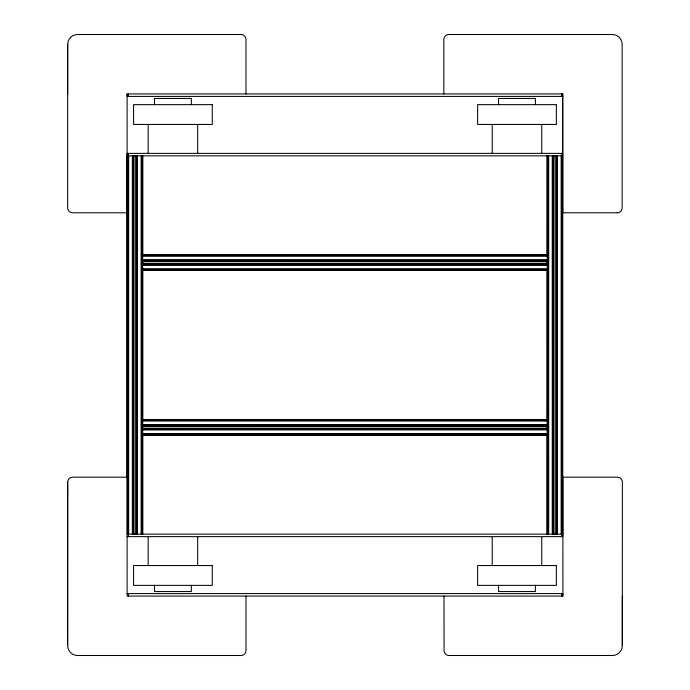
<?xml version="1.0" encoding="UTF-8"?>
<svg xmlns="http://www.w3.org/2000/svg" width="690" height="690" viewBox="0 0 690 690"><rect width="100%" height="100%" fill="white"/><g stroke="black" fill="none" stroke-linecap="round" stroke-linejoin="round"><path stroke-width="1.03" d="M245.985 93.935L245.985 39.451A4.951 4.951 0 0 0 241.034 34.5L77.582 34.5A9.91 9.91 0 0 0 67.68 44.41L67.68 207.854A4.951 4.951 0 0 0 72.631 212.805L127.115 212.805L127.115 93.935L562.73 93.935L562.73 96.41L127.107 96.41L127.107 93.935M443.851 93.935L443.851 39.451A4.951 4.951 0 0 1 448.811 34.5L612.254 34.5A9.91 9.91 0 0 1 622.164 44.41L622.164 207.854A4.951 4.951 0 0 1 617.214 212.805L617.17 212.813M562.686 153.905L562.686 96.083M562.73 93.935L562.73 212.805L617.214 212.805M444.015 596.065L444.05 650.549A4.951 4.951 0 0 0 449 655.5L612.418 655.5A9.91 9.91 0 0 0 622.32 645.59L622.363 482.146A4.951 4.951 0 0 0 617.403 477.187L562.885 477.195L562.919 596.065L127.107 596.065L127.107 153.37L562.73 153.37L562.73 536.63L127.107 536.63M67.68 44.41L67.68 93.935M127.089 477.195L72.64 477.187A4.951 4.951 0 0 0 67.689 482.146L67.646 645.59A9.91 9.91 0 0 0 77.556 655.5L241.043 655.5A4.951 4.951 0 0 0 245.994 650.549L245.994 596.065M622.32 596.065L622.32 645.59M67.646 645.59L67.689 482.146M127.107 155.845L562.73 155.845M142.683 254.696L547.343 254.696M142.683 254.782L547.343 254.782M142.683 255.481L547.343 255.481M142.683 256.266L547.343 256.266M142.683 259.932L547.343 259.932M142.683 260.234L547.343 260.234M142.683 260.458L547.343 260.51M142.683 260.544L547.343 260.544M142.683 261.01L547.343 261.01M142.683 261.613L547.343 261.613M142.683 263.382L547.343 263.382M142.683 263.985L547.343 263.985M142.683 264.477L547.343 264.451M142.683 264.563L547.343 264.563M142.683 264.753L547.343 264.753M142.683 265.064L547.343 265.064M142.683 268.729L547.343 268.729M142.683 269.505L547.343 269.505M142.683 270.083L547.343 270.083M142.683 270.29L547.343 270.213M142.701 419.494L547.36 419.494M142.701 419.58L547.36 419.58M142.701 419.71L547.36 419.71M142.701 419.805L547.36 419.805M142.701 420.279L547.36 420.279M142.701 421.064L547.36 421.064M142.701 424.755L547.36 424.73M142.701 425.1L547.36 425.031M142.701 425.221L547.36 425.264M142.701 425.307L547.36 425.342M142.701 425.808L547.36 425.808M142.701 426.411L547.36 426.411M142.701 428.18L547.36 428.18M142.701 428.783L547.36 428.783M142.701 429.249L547.36 429.275L142.701 429.361M142.701 429.551L547.36 429.482M142.701 429.861L547.36 429.861M142.701 433.527L547.36 433.527M142.701 434.303L547.36 434.303M142.701 434.881L547.36 434.881M142.701 435.088L547.36 435.088M127.107 534.146L562.73 534.146M127.107 593.59L562.73 593.59L562.73 596.065M562.514 155.845L562.514 534.146M561.945 155.845L561.945 534.146M561.703 93.935L561.703 96.41M561.703 153.37L561.703 155.845M561.703 534.146L561.703 536.63M561.703 593.59L561.703 596.065M561.16 155.845L561.16 534.146M557.494 155.845L557.494 534.146M557.192 155.845L557.192 534.146M557.123 155.845L556.985 534.146M556.882 155.845L556.882 534.146M556.416 155.845L556.416 534.146M555.812 155.845L555.812 534.146M554.044 155.845L554.044 534.146M553.44 155.845L553.44 534.146M552.983 155.845L552.983 534.146M552.863 155.845L552.88 534.146M552.742 155.845L552.673 534.146M552.397 155.845L552.397 534.146M552.362 155.845L552.362 534.146M548.697 155.845L548.697 534.146M547.92 155.845L547.92 534.146M547.437 155.845L547.437 255.007M547.437 260.397L547.437 264.701M547.437 270.092L547.437 534.146M547.343 155.845L547.213 534.146M547.136 155.845L547.136 255.007M547.136 260.397L547.136 264.701M547.136 269.014L547.136 419.908M547.136 424.221L547.136 429.603M547.136 434.993L547.136 534.146M541.754 124.45L541.754 153.37M541.754 536.63L541.754 565.55M535.406 104.638L535.406 98.446L498.568 98.446L498.568 104.638M535.406 585.361L535.406 591.554L498.568 591.554L498.568 585.361M492.22 124.45L492.22 153.37M492.22 536.63L492.22 565.55M197.685 124.45L197.685 153.37M197.685 536.63L197.685 565.55M191.337 104.638L191.337 98.446L154.508 98.446L154.508 104.638M191.337 585.361L191.337 591.554L154.508 591.554L154.508 585.361M148.16 124.45L148.16 153.37M148.16 536.63L148.16 565.55M142.701 155.845L142.701 255.007M142.701 260.397L142.701 264.701M142.701 269.014L142.701 534.146M142.614 155.845L142.614 419.908M142.614 434.993L142.614 534.146M142.494 155.845L142.494 534.146M141.916 155.845L141.916 534.146M141.131 155.845L141.131 534.146M137.474 155.845L137.474 534.146M137.163 155.845L137.163 534.146M136.956 534.146L136.956 155.845L136.853 534.146M136.396 155.845L136.396 534.146M135.792 155.845L135.792 534.146M134.024 155.845L134.024 534.146M133.412 155.845L133.412 534.146M132.954 155.845L132.954 534.146M132.834 155.845L132.868 534.146M132.644 155.845L132.644 534.146M132.342 155.845L132.342 534.146M128.676 155.845L128.676 534.146M128.418 93.935L128.418 96.41M128.418 153.37L128.418 155.845M128.418 534.146L128.418 536.63M128.418 593.59L128.418 596.065M127.892 155.845L127.892 534.146M127.314 155.845L127.314 534.146M127.193 211.89L127.193 478.11M212.287 104.638L133.567 104.638L133.567 124.45L212.287 124.45L212.287 104.638M556.347 104.638L477.627 104.638L477.627 124.45L556.347 124.45L556.347 104.638M212.287 565.55L133.567 565.55L133.567 585.361L212.287 585.361L212.287 565.55M556.347 565.55L477.627 565.55L477.627 585.361L556.347 585.361L556.347 565.55"/></g></svg>
